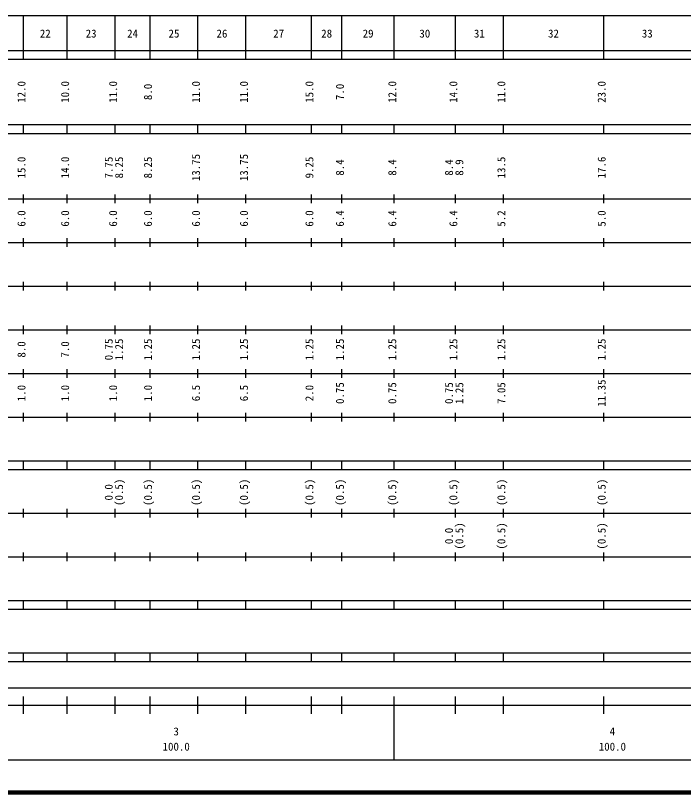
# Model space of a CAD drawing. Units: millimetres on the paper, enlarged 1000 times. Extents: x 175845757 to 176485757, y 60503629 to 60863629.
# Drawn here: x 176086930 to 176240052, y 60503629 to 60681629 of the extents above; entities that cross this region are included whole.
import ezdxf
from ezdxf.enums import TextEntityAlignment as Align

# ---------------------------------------------------------------- set-up
doc = ezdxf.new("R2010")
doc.units = ezdxf.units.MM
doc.header["$LTSCALE"] = 1000
doc.layers.add('M-TTL', color=2, linetype='Continuous', lineweight=140)
doc.layers.add('M-TTL-BAND', color=7, linetype='Continuous', lineweight=25)
doc.styles.add('ＭＳ ゴシック', font='')
doc.styles.get('ＭＳ ゴシック').set_extended_font_data('MS Gothic')

msp = doc.modelspace()

# ---------------------------------------------------------------- linework, layer by layer
at = {"layer": 'M-TTL'}
msp.add_line((175845757, 60503629), (176485757, 60503629), dxfattribs=at)
at = {"layer": 'M-TTL-BAND'}
for p, q in [((175873757, 60681629), (176384757, 60681629)), ((176088757, 60671629), (176088757, 60681629)), ((176098757, 60671629), (176098757, 60681629)), ((176109757, 60671629), (176109757, 60681629)), ((176117757, 60671629), (176117757, 60681629)), ((176128757, 60671629), (176128757, 60681629)), ((176139757, 60671629), (176139757, 60681629)), ((176154757, 60671629), (176154757, 60681629)), ((176161757, 60671629), (176161757, 60681629)), ((176173757, 60671629), (176173757, 60681629)), ((176187757, 60671629), (176187757, 60681629)), ((176198757, 60671629), (176198757, 60681629)), ((176221757, 60671629), (176221757, 60681629)), ((175845757, 60673629), (176384757, 60673629)), ((175845757, 60671629), (176384757, 60671629)), ((175845757, 60656629), (176384757, 60656629)), ((176088757, 60654629), (176088757, 60656629)), ((176098757, 60654629), (176098757, 60656629)), ((176109757, 60654629), (176109757, 60656629)), ((176117757, 60654629), (176117757, 60656629)), ((176128757, 60654629), (176128757, 60656629)), ((176139757, 60654629), (176139757, 60656629)), ((176154757, 60654629), (176154757, 60656629)), ((176161757, 60654629), (176161757, 60656629)), ((176173757, 60654629), (176173757, 60656629)), ((176187757, 60654629), (176187757, 60656629)), ((176198757, 60654629), (176198757, 60656629)), ((176221757, 60654629), (176221757, 60656629)), ((175845757, 60654629), (176384757, 60654629)), ((175845757, 60639629), (176384757, 60639629)), ((176088757, 60638629), (176088757, 60640629)), ((176098757, 60638629), (176098757, 60640629)), ((176109757, 60638629), (176109757, 60640629)), ((176117757, 60638629), (176117757, 60640629)), ((176128757, 60638629), (176128757, 60640629)), ((176139757, 60638629), (176139757, 60640629)), ((176154757, 60638629), (176154757, 60640629)), ((176161757, 60638629), (176161757, 60640629)), ((176173757, 60638629), (176173757, 60640629)), ((176187757, 60638629), (176187757, 60640629)), ((176198757, 60638629), (176198757, 60640629)), ((176221757, 60638629), (176221757, 60640629)), ((176088757, 60628629), (176088757, 60630629)), ((176098757, 60628629), (176098757, 60630629)), ((176109757, 60628629), (176109757, 60630629)), ((176117757, 60628629), (176117757, 60630629)), ((176128757, 60628629), (176128757, 60630629)), ((176139757, 60628629), (176139757, 60630629)), ((176154757, 60628629), (176154757, 60630629)), ((176161757, 60628629), (176161757, 60630629)), ((176173757, 60628629), (176173757, 60630629)), ((176187757, 60628629), (176187757, 60630629)), ((176198757, 60628629), (176198757, 60630629)), ((176221757, 60628629), (176221757, 60630629)), ((175851757, 60629629), (176384757, 60629629)), ((176088757, 60618629), (176088757, 60620629)), ((176098757, 60618629), (176098757, 60620629)), ((176109757, 60618629), (176109757, 60620629)), ((176117757, 60618629), (176117757, 60620629)), ((176128757, 60618629), (176128757, 60620629)), ((176139757, 60618629), (176139757, 60620629)), ((176154757, 60618629), (176154757, 60620629)), ((176161757, 60618629), (176161757, 60620629)), ((176173757, 60618629), (176173757, 60620629)), ((176187757, 60618629), (176187757, 60620629)), ((176198757, 60618629), (176198757, 60620629)), ((176221757, 60618629), (176221757, 60620629)), ((175857757, 60619629), (176384757, 60619629)), ((175851757, 60609629), (176384757, 60609629)), ((176088757, 60608629), (176088757, 60610629)), ((176098757, 60608629), (176098757, 60610629)), ((176109757, 60608629), (176109757, 60610629)), ((176117757, 60608629), (176117757, 60610629)), ((176128757, 60608629), (176128757, 60610629)), ((176139757, 60608629), (176139757, 60610629)), ((176154757, 60608629), (176154757, 60610629)), ((176161757, 60608629), (176161757, 60610629)), ((176173757, 60608629), (176173757, 60610629)), ((176187757, 60608629), (176187757, 60610629)), ((176198757, 60608629), (176198757, 60610629)), ((176221757, 60608629), (176221757, 60610629)), ((176088757, 60598629), (176088757, 60600629)), ((176098757, 60598629), (176098757, 60600629)), ((176109757, 60598629), (176109757, 60600629)), ((176117757, 60598629), (176117757, 60600629)), ((176128757, 60598629), (176128757, 60600629)), ((176139757, 60598629), (176139757, 60600629)), ((176154757, 60598629), (176154757, 60600629)), ((176161757, 60598629), (176161757, 60600629)), ((176173757, 60598629), (176173757, 60600629)), ((176187757, 60598629), (176187757, 60600629)), ((176198757, 60598629), (176198757, 60600629)), ((176221757, 60598629), (176221757, 60600629)), ((175857757, 60599629), (176384757, 60599629)), ((175851757, 60589629), (176384757, 60589629)), ((176088757, 60588629), (176088757, 60590629)), ((176098757, 60588629), (176098757, 60590629)), ((176109757, 60588629), (176109757, 60590629)), ((176117757, 60588629), (176117757, 60590629)), ((176128757, 60588629), (176128757, 60590629)), ((176139757, 60588629), (176139757, 60590629)), ((176154757, 60588629), (176154757, 60590629)), ((176161757, 60588629), (176161757, 60590629)), ((176173757, 60588629), (176173757, 60590629)), ((176187757, 60588629), (176187757, 60590629)), ((176198757, 60588629), (176198757, 60590629)), ((176221757, 60588629), (176221757, 60590629)), ((175845757, 60579629), (176384757, 60579629)), ((176088757, 60577629), (176088757, 60579629)), ((176098757, 60577629), (176098757, 60579629)), ((176109757, 60577629), (176109757, 60579629)), ((176117757, 60577629), (176117757, 60579629)), ((176128757, 60577629), (176128757, 60579629)), ((176139757, 60577629), (176139757, 60579629)), ((176154757, 60577629), (176154757, 60579629)), ((176161757, 60577629), (176161757, 60579629)), ((176173757, 60577629), (176173757, 60579629)), ((176187757, 60577629), (176187757, 60579629)), ((176198757, 60577629), (176198757, 60579629)), ((176221757, 60577629), (176221757, 60579629)), ((175845757, 60577629), (176384757, 60577629)), ((176088757, 60566629), (176088757, 60568629)), ((176098757, 60566629), (176098757, 60568629)), ((176109757, 60566629), (176109757, 60568629)), ((176117757, 60566629), (176117757, 60568629)), ((176128757, 60566629), (176128757, 60568629)), ((176139757, 60566629), (176139757, 60568629)), ((176154757, 60566629), (176154757, 60568629)), ((176161757, 60566629), (176161757, 60568629)), ((176173757, 60566629), (176173757, 60568629)), ((176187757, 60566629), (176187757, 60568629)), ((176198757, 60566629), (176198757, 60568629)), ((176221757, 60566629), (176221757, 60568629)), ((175854757, 60567629), (176384757, 60567629)), ((175845757, 60557629), (176384757, 60557629)), ((176088757, 60556629), (176088757, 60558629)), ((176098757, 60556629), (176098757, 60558629)), ((176109757, 60556629), (176109757, 60558629)), ((176117757, 60556629), (176117757, 60558629)), ((176128757, 60556629), (176128757, 60558629)), ((176139757, 60556629), (176139757, 60558629)), ((176154757, 60556629), (176154757, 60558629)), ((176161757, 60556629), (176161757, 60558629)), ((176173757, 60556629), (176173757, 60558629)), ((176187757, 60556629), (176187757, 60558629)), ((176198757, 60556629), (176198757, 60558629)), ((176221757, 60556629), (176221757, 60558629)), ((175845757, 60547629), (176384757, 60547629)), ((176088757, 60545629), (176088757, 60547629)), ((176098757, 60545629), (176098757, 60547629)), ((176109757, 60545629), (176109757, 60547629)), ((176117757, 60545629), (176117757, 60547629)), ((176128757, 60545629), (176128757, 60547629)), ((176139757, 60545629), (176139757, 60547629)), ((176154757, 60545629), (176154757, 60547629)), ((176161757, 60545629), (176161757, 60547629)), ((176173757, 60545629), (176173757, 60547629)), ((176187757, 60545629), (176187757, 60547629)), ((176198757, 60545629), (176198757, 60547629)), ((176221757, 60545629), (176221757, 60547629)), ((175845757, 60545629), (176384757, 60545629)), ((175845757, 60535629), (176384757, 60535629)), ((176088757, 60533629), (176088757, 60535629)), ((176098757, 60533629), (176098757, 60535629)), ((176109757, 60533629), (176109757, 60535629)), ((176117757, 60533629), (176117757, 60535629)), ((176128757, 60533629), (176128757, 60535629)), ((176139757, 60533629), (176139757, 60535629)), ((176154757, 60533629), (176154757, 60535629)), ((176161757, 60533629), (176161757, 60535629)), ((176173757, 60533629), (176173757, 60535629)), ((176187757, 60533629), (176187757, 60535629)), ((176198757, 60533629), (176198757, 60535629)), ((176221757, 60533629), (176221757, 60535629)), ((175845757, 60533629), (176384757, 60533629)), ((175876757, 60527629), (176274257, 60527629)), ((176088757, 60521629), (176088757, 60525629)), ((176098757, 60521629), (176098757, 60525629)), ((176109757, 60521629), (176109757, 60525629)), ((176117757, 60521629), (176117757, 60525629)), ((176128757, 60521629), (176128757, 60525629)), ((176139757, 60521629), (176139757, 60525629)), ((176154757, 60521629), (176154757, 60525629)), ((176161757, 60521629), (176161757, 60525629)), ((176173757, 60511129), (176173757, 60525629)), ((176187757, 60521629), (176187757, 60525629)), ((176198757, 60521629), (176198757, 60525629)), ((176221757, 60521629), (176221757, 60525629)), ((175845757, 60523629), (176384757, 60523629)), ((175873757, 60511129), (176384757, 60511129))]:
    msp.add_line(p, q, dxfattribs=at)

# ---------------------------------------------------------------- texts
at = {"layer": 'M-TTL-BAND', "style": 'ＭＳ ゴシック'}
for s, p in [('22', (176093757, 60676034)), ('23', (176104257, 60676034)), ('24', (176113757, 60676034)), ('25', (176123257, 60676034)), ('26', (176134257, 60676034)), ('27', (176147257, 60676034)), ('28', (176158257, 60676034)), ('29', (176167757, 60676034)), ('30', (176180757, 60676034)), ('31', (176193257, 60676034)), ('32', (176210257, 60676034)), ('33', (176231757, 60676034)), ('3', (176123757, 60516152)), ('4', (176223757, 60516152)), ('100.0', (176123757, 60512662)), ('100.0', (176223757, 60512662))]:
    msp.add_text(s, height=1833, dxfattribs=at).set_placement(p, align=Align.BOTTOM_CENTER)
for s, p in [('12.0', (176089757, 60664129)), ('10.0', (176099757, 60664129)), ('11.0', (176110757, 60664129)), ('11.0', (176129757, 60664129)), ('11.0', (176140757, 60664129)), ('15.0', (176155757, 60664129)), ('12.0', (176174757, 60664129)), ('14.0', (176188757, 60664129)), ('11.0', (176199757, 60664129)), ('23.0', (176222757, 60664129)), ('8.0', (176118757, 60664129)), ('7.0', (176162757, 60664129)), ('15.0', (176089757, 60646803)), ('14.0', (176099757, 60646803)), ('7.75', (176109757, 60646803)), ('8.25', (176112127, 60646803)), ('8.25', (176118757, 60646803)), ('13.75', (176129757, 60646803)), ('13.75', (176140757, 60646803)), ('9.25', (176155757, 60646803)), ('8.4', (176162757, 60646803)), ('8.4', (176174757, 60646803)), ('8.4', (176187757, 60646803)), ('8.9', (176190127, 60646803)), ('13.5', (176199757, 60646803)), ('17.6', (176222757, 60646803)), ('6.0', (176089757, 60635129)), ('6.0', (176099757, 60635129)), ('6.0', (176110757, 60635129)), ('6.0', (176118757, 60635129)), ('6.0', (176129757, 60635129)), ('6.0', (176140757, 60635129)), ('6.0', (176155757, 60635129)), ('6.4', (176162757, 60635129)), ('6.4', (176174757, 60635129)), ('6.4', (176188757, 60635129)), ('5.2', (176199757, 60635129)), ('5.0', (176222757, 60635129)), ('0.75', (176109757, 60605129)), ('1.25', (176112127, 60605129)), ('1.25', (176118757, 60605129)), ('1.25', (176129757, 60605129)), ('1.25', (176140757, 60605129)), ('1.25', (176155757, 60605129)), ('1.25', (176162757, 60605129)), ('1.25', (176174757, 60605129)), ('1.25', (176188757, 60605129)), ('1.25', (176199757, 60605129)), ('1.25', (176222757, 60605129)), ('8.0', (176089757, 60605129)), ('7.0', (176099757, 60605129)), ('1.0', (176089757, 60595129)), ('1.0', (176099757, 60595129)), ('1.0', (176110757, 60595129)), ('1.0', (176118757, 60595129)), ('6.5', (176129757, 60595129)), ('6.5', (176140757, 60595129)), ('2.0', (176155757, 60595129)), ('0.75', (176162757, 60595129)), ('0.75', (176174757, 60595129)), ('0.75', (176187757, 60595129)), ('1.25', (176190127, 60595129)), ('7.05', (176199757, 60595129)), ('11.35', (176222757, 60595129)), ('0.0', (176109757, 60572393)), ('(0.5)', (176112127, 60572393)), ('(0.5)', (176118757, 60572393)), ('(0.5)', (176129757, 60572393)), ('(0.5)', (176140757, 60572393)), ('(0.5)', (176155757, 60572393)), ('(0.5)', (176162757, 60572393)), ('(0.5)', (176174757, 60572393)), ('(0.5)', (176188757, 60572393)), ('(0.5)', (176199757, 60572393)), ('(0.5)', (176222757, 60572393)), ('(0.5)', (176190127, 60562393)), ('(0.5)', (176199757, 60562393)), ('(0.5)', (176222757, 60562393)), ('0.0', (176187757, 60562393))]:
    msp.add_text(s, height=1833, rotation=90, dxfattribs=at).set_placement(p, align=Align.BOTTOM_CENTER)

doc.saveas('drawing.dxf')
